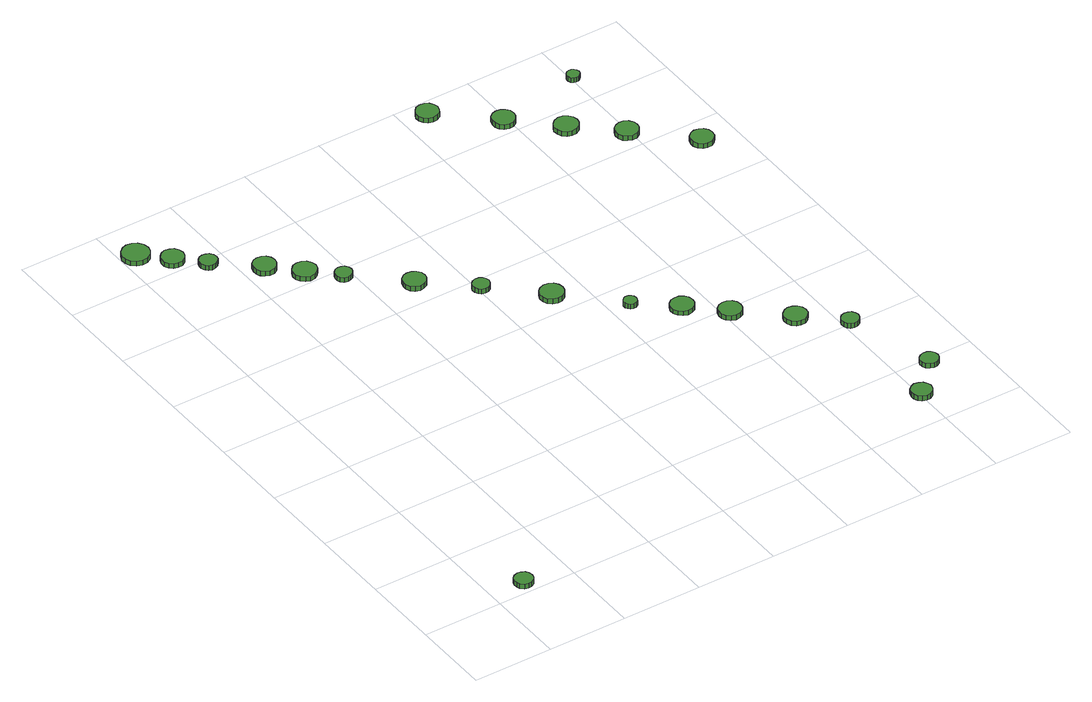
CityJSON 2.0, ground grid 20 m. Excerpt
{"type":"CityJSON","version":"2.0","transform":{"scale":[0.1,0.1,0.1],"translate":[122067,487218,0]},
"CityObjects":{
"tree1":{"type":"SolitaryVegetationObject","attributes":{"function":"something"},"geometry":[{"type":"MultiSurface","lod":"1","boundaries":[[[0,1,2,3,4,5,6,7,8,9,10,11,12,13,14]],[[15,16,17,18,19,20,21,22,23,24,25,26,27,28,29]],[[0,29,28,1]],[[1,28,27,2]],[[2,27,26,3]],[[3,26,25,4]],[[4,25,24,5]],[[5,24,23,6]],[[6,23,22,7]],[[7,22,21,8]],[[8,21,20,9]],[[9,20,19,10]],[[10,19,18,11]],[[11,18,17,12]],[[12,17,16,13]],[[13,16,15,14]],[[14,15,29,0]]]}]},
"tree2":{"type":"SolitaryVegetationObject","attributes":{"function":"something"},"geometry":[{"type":"MultiSurface","lod":"1","boundaries":[[[30,31,32,33,34,35,36,37,38,39,40,41,42,43,44]],[[45,46,47,48,49,50,51,52,53,54,55,56,57,58,59]],[[30,59,58,31]],[[31,58,57,32]],[[32,57,56,33]],[[33,56,55,34]],[[34,55,54,35]],[[35,54,53,36]],[[36,53,52,37]],[[37,52,51,38]],[[38,51,50,39]],[[39,50,49,40]],[[40,49,48,41]],[[41,48,47,42]],[[42,47,46,43]],[[43,46,45,44]],[[44,45,59,30]]]}]},
"tree3":{"type":"SolitaryVegetationObject","attributes":{"function":"something"},"geometry":[{"type":"MultiSurface","lod":"1","boundaries":[[[60,61,62,63,64,65,66,67,68,69,70,71,72,73,74]],[[75,76,77,78,79,80,81,82,83,84,85,86,87,88,89]],[[60,89,88,61]],[[61,88,87,62]],[[62,87,86,63]],[[63,86,85,64]],[[64,85,84,65]],[[65,84,83,66]],[[66,83,82,67]],[[67,82,81,68]],[[68,81,80,69]],[[69,80,79,70]],[[70,79,78,71]],[[71,78,77,72]],[[72,77,76,73]],[[73,76,75,74]],[[74,75,89,60]]]}]},
"tree4":{"type":"SolitaryVegetationObject","attributes":{"function":"something"},"geometry":[{"type":"MultiSurface","lod":"1","boundaries":[[[90,91,92,93,94,95,96,97,98,99,100,101,102,103,104]],[[105,106,107,108,109,110,111,112,113,114,115,116,117,118,119]],[[90,119,118,91]],[[91,118,117,92]],[[92,117,116,93]],[[93,116,115,94]],[[94,115,114,95]],[[95,114,113,96]],[[96,113,112,97]],[[97,112,111,98]],[[98,111,110,99]],[[99,110,109,100]],[[100,109,108,101]],[[101,108,107,102]],[[102,107,106,103]],[[103,106,105,104]],[[104,105,119,90]]]}]},
"tree5":{"type":"SolitaryVegetationObject","attributes":{"function":"something"},"geometry":[{"type":"MultiSurface","lod":"1","boundaries":[[[120,121,122,123,124,125,126,127,128,129,130,131,132,133,134]],[[135,136,137,138,139,140,141,142,143,144,145,146,147,148,149]],[[120,149,148,121]],[[121,148,147,122]],[[122,147,146,123]],[[123,146,145,124]],[[124,145,144,125]],[[125,144,143,126]],[[126,143,142,127]],[[127,142,141,128]],[[128,141,140,129]],[[129,140,139,130]],[[130,139,138,131]],[[131,138,137,132]],[[132,137,136,133]],[[133,136,135,134]],[[134,135,149,120]]]}]},
"tree6":{"type":"SolitaryVegetationObject","attributes":{"function":"something"},"geometry":[{"type":"MultiSurface","lod":"1","boundaries":[[[150,151,152,153,154,155,156,157,158,159,160,161,162,163,164]],[[165,166,167,168,169,170,171,172,173,174,175,176,177,178,179]],[[150,179,178,151]],[[151,178,177,152]],[[152,177,176,153]],[[153,176,175,154]],[[154,175,174,155]],[[155,174,173,156]],[[156,173,172,157]],[[157,172,171,158]],[[158,171,170,159]],[[159,170,169,160]],[[160,169,168,161]],[[161,168,167,162]],[[162,167,166,163]],[[163,166,165,164]],[[164,165,179,150]]]}]},
"tree7":{"type":"SolitaryVegetationObject","attributes":{"function":"something"},"geometry":[{"type":"MultiSurface","lod":"1","boundaries":[[[180,181,182,183,184,185,186,187,188,189,190,191,192,193,194]],[[195,196,197,198,199,200,201,202,203,204,205,206,207,208,209]],[[180,209,208,181]],[[181,208,207,182]],[[182,207,206,183]],[[183,206,205,184]],[[184,205,204,185]],[[185,204,203,186]],[[186,203,202,187]],[[187,202,201,188]],[[188,201,200,189]],[[189,200,199,190]],[[190,199,198,191]],[[191,198,197,192]],[[192,197,196,193]],[[193,196,195,194]],[[194,195,209,180]]]}]},
"tree8":{"type":"SolitaryVegetationObject","attributes":{"function":"something"},"geometry":[{"type":"MultiSurface","lod":"1","boundaries":[[[210,211,212,213,214,215,216,217,218,219,220,221,222,223,224]],[[225,226,227,228,229,230,231,232,233,234,235,236,237,238,239]],[[210,239,238,211]],[[211,238,237,212]],[[212,237,236,213]],[[213,236,235,214]],[[214,235,234,215]],[[215,234,233,216]],[[216,233,232,217]],[[217,232,231,218]],[[218,231,230,219]],[[219,230,229,220]],[[220,229,228,221]],[[221,228,227,222]],[[222,227,226,223]],[[223,226,225,224]],[[224,225,239,210]]]}]},
"tree9":{"type":"SolitaryVegetationObject","attributes":{"function":"something"},"geometry":[{"type":"MultiSurface","lod":"1","boundaries":[[[240,241,242,243,244,245,246,247,248,249,250,251,252,253,254]],[[255,256,257,258,259,260,261,262,263,264,265,266,267,268,269]],[[240,269,268,241]],[[241,268,267,242]],[[242,267,266,243]],[[243,266,265,244]],[[244,265,264,245]],[[245,264,263,246]],[[246,263,262,247]],[[247,262,261,248]],[[248,261,260,249]],[[249,260,259,250]],[[250,259,258,251]],[[251,258,257,252]],[[252,257,256,253]],[[253,256,255,254]],[[254,255,269,240]]]}]},
"tree10":{"type":"SolitaryVegetationObject","attributes":{"function":"something"},"geometry":[{"type":"MultiSurface","lod":"1","boundaries":[[[270,271,272,273,274,275,276,277,278,279,280,281,282,283,284]],[[285,286,287,288,289,290,291,292,293,294,295,296,297,298,299]],[[270,299,298,271]],[[271,298,297,272]],[[272,297,296,273]],[[273,296,295,274]],[[274,295,294,275]],[[275,294,293,276]],[[276,293,292,277]],[[277,292,291,278]],[[278,291,290,279]],[[279,290,289,280]],[[280,289,288,281]],[[281,288,287,282]],[[282,287,286,283]],[[283,286,285,284]],[[284,285,299,270]]]}]},
"tree11":{"type":"SolitaryVegetationObject","attributes":{"function":"something"},"geometry":[{"type":"MultiSurface","lod":"1","boundaries":[[[300,301,302,303,304,305,306,307,308,309,310,311,312,313,314]],[[315,316,317,318,319,320,321,322,323,324,325,326,327,328,329]],[[300,329,328,301]],[[301,328,327,302]],[[302,327,326,303]],[[303,326,325,304]],[[304,325,324,305]],[[305,324,323,306]],[[306,323,322,307]],[[307,322,321,308]],[[308,321,320,309]],[[309,320,319,310]],[[310,319,318,311]],[[311,318,317,312]],[[312,317,316,313]],[[313,316,315,314]],[[314,315,329,300]]]}]},
"tree12":{"type":"SolitaryVegetationObject","attributes":{"function":"something"},"geometry":[{"type":"MultiSurface","lod":"1","boundaries":[[[330,331,332,333,334,335,336,337,338,339,340,341,342,343,344]],[[345,346,347,348,349,350,351,352,353,354,355,356,357,358,359]],[[330,359,358,331]],[[331,358,357,332]],[[332,357,356,333]],[[333,356,355,334]],[[334,355,354,335]],[[335,354,353,336]],[[336,353,352,337]],[[337,352,351,338]],[[338,351,350,339]],[[339,350,349,340]],[[340,349,348,341]],[[341,348,347,342]],[[342,347,346,343]],[[343,346,345,344]],[[344,345,359,330]]]}]},
"tree13":{"type":"SolitaryVegetationObject","attributes":{"function":"something"},"geometry":[{"type":"MultiSurface","lod":"1","boundaries":[[[360,361,362,363,364,365,366,367,368,369,370,371,372,373,374]],[[375,376,377,378,379,380,381,382,383,384,385,386,387,388,389]],[[360,389,388,361]],[[361,388,387,362]],[[362,387,386,363]],[[363,386,385,364]],[[364,385,384,365]],[[365,384,383,366]],[[366,383,382,367]],[[367,382,381,368]],[[368,381,380,369]],[[369,380,379,370]],[[370,379,378,371]],[[371,378,377,372]],[[372,377,376,373]],[[373,376,375,374]],[[374,375,389,360]]]}]},
"tree14":{"type":"SolitaryVegetationObject","attributes":{"function":"something"},"geometry":[{"type":"MultiSurface","lod":"1","boundaries":[[[390,391,392,393,394,395,396,397,398,399,400,401,402,403,404]],[[405,406,407,408,409,410,411,412,413,414,415,416,417,418,419]],[[390,419,418,391]],[[391,418,417,392]],[[392,417,416,393]],[[393,416,415,394]],[[394,415,414,395]],[[395,414,413,396]],[[396,413,412,397]],[[397,412,411,398]],[[398,411,410,399]],[[399,410,409,400]],[[400,409,408,401]],[[401,408,407,402]],[[402,407,406,403]],[[403,406,405,404]],[[404,405,419,390]]]}]},
"tree15":{"type":"SolitaryVegetationObject","attributes":{"function":"something"},"geometry":[{"type":"MultiSurface","lod":"1","boundaries":[[[420,421,422,423,424,425,426,427,428,429,430,431,432,433,434]],[[435,436,437,438,439,440,441,442,443,444,445,446,447,448,449]],[[420,449,448,421]],[[421,448,447,422]],[[422,447,446,423]],[[423,446,445,424]],[[424,445,444,425]],[[425,444,443,426]],[[426,443,442,427]],[[427,442,441,428]],[[428,441,440,429]],[[429,440,439,430]],[[430,439,438,431]],[[431,438,437,432]],[[432,437,436,433]],[[433,436,435,434]],[[434,435,449,420]]]}]},
"tree16":{"type":"SolitaryVegetationObject","attributes":{"function":"something"},"geometry":[{"type":"MultiSurface","lod":"1","boundaries":[[[450,451,452,453,454,455,456,457,458,459,460,461,462,463,464]],[[465,466,467,468,469,470,471,472,473,474,475,476,477,478,479]],[[450,479,478,451]],[[451,478,477,452]],[[452,477,476,453]],[[453,476,475,454]],[[454,475,474,455]],[[455,474,473,456]],[[456,473,472,457]],[[457,472,471,458]],[[458,471,470,459]],[[459,470,469,460]],[[460,469,468,461]],[[461,468,467,462]],[[462,467,466,463]],[[463,466,465,464]],[[464,465,479,450]]]}]},
"tree17":{"type":"SolitaryVegetationObject","attributes":{"function":"something"},"geometry":[{"type":"MultiSurface","lod":"1","boundaries":[[[480,481,482,483,484,485,486,487,488,489,490,491,492,493,494]],[[495,496,497,498,499,500,501,502,503,504,505,506,507,508,509]],[[480,509,508,481]],[[481,508,507,482]],[[482,507,506,483]],[[483,506,505,484]],[[484,505,504,485]],[[485,504,503,486]],[[486,503,502,487]],[[487,502,501,488]],[[488,501,500,489]],[[489,500,499,490]],[[490,499,498,491]],[[491,498,497,492]],[[492,497,496,493]],[[493,496,495,494]],[[494,495,509,480]]]}]},
"tree18":{"type":"SolitaryVegetationObject","attributes":{"function":"something"},"geometry":[{"type":"MultiSurface","lod":"1","boundaries":[[[510,511,512,513,514,515,516,517,518,519,520,521,522,523,524]],[[525,526,527,528,529,530,531,532,533,534,535,536,537,538,539]],[[510,539,538,511]],[[511,538,537,512]],[[512,537,536,513]],[[513,536,535,514]],[[514,535,534,515]],[[515,534,533,516]],[[516,533,532,517]],[[517,532,531,518]],[[518,531,530,519]],[[519,530,529,520]],[[520,529,528,521]],[[521,528,527,522]],[[522,527,526,523]],[[523,526,525,524]],[[524,525,539,510]]]}]},
"tree19":{"type":"SolitaryVegetationObject","attributes":{"function":"something"},"geometry":[{"type":"MultiSurface","lod":"1","boundaries":[[[540,541,542,543,544,545,546,547,548,549,550,551,552,553,554]],[[555,556,557,558,559,560,561,562,563,564,565,566,567,568,569]],[[540,569,568,541]],[[541,568,567,542]],[[542,567,566,543]],[[543,566,565,544]],[[544,565,564,545]],[[545,564,563,546]],[[546,563,562,547]],[[547,562,561,548]],[[548,561,560,549]],[[549,560,559,550]],[[550,559,558,551]],[[551,558,557,552]],[[552,557,556,553]],[[553,556,555,554]],[[554,555,569,540]]]}]},
"tree20":{"type":"SolitaryVegetationObject","attributes":{"function":"something"},"geometry":[{"type":"MultiSurface","lod":"1","boundaries":[[[570,571,572,573,574,575,576,577,578,579,580,581,582,583,584]],[[585,586,587,588,589,590,591,592,593,594,595,596,597,598,599]],[[570,599,598,571]],[[571,598,597,572]],[[572,597,596,573]],[[573,596,595,574]],[[574,595,594,575]],[[575,594,593,576]],[[576,593,592,577]],[[577,592,591,578]],[[578,591,590,579]],[[579,590,589,580]],[[580,589,588,581]],[[581,588,587,582]],[[582,587,586,583]],[[583,586,585,584]],[[584,585,599,570]]]}]},
"tree21":{"type":"SolitaryVegetationObject","attributes":{"function":"something"},"geometry":[{"type":"MultiSurface","lod":"1","boundaries":[[[600,601,602,603,604,605,606,607,608,609,610,611,612,613,614]],[[615,616,617,618,619,620,621,622,623,624,625,626,627,628,629]],[[600,629,628,601]],[[601,628,627,602]],[[602,627,626,603]],[[603,626,625,604]],[[604,625,624,605]],[[605,624,623,606]],[[606,623,622,607]],[[607,622,621,608]],[[608,621,620,609]],[[609,620,619,610]],[[610,619,618,611]],[[611,618,617,612]],[[612,617,616,613]],[[613,616,615,614]],[[614,615,629,600]]]}]},
"tree22":{"type":"SolitaryVegetationObject","attributes":{"function":"something"},"geometry":[{"type":"MultiSurface","lod":"1","boundaries":[[[630,631,632,633,634,635,636,637,638,639,640,641,642,643,644]],[[645,646,647,648,649,650,651,652,653,654,655,656,657,658,659]],[[630,659,658,631]],[[631,658,657,632]],[[632,657,656,633]],[[633,656,655,634]],[[634,655,654,635]],[[635,654,653,636]],[[636,653,652,637]],[[637,652,651,638]],[[638,651,650,639]],[[639,650,649,640]],[[640,649,648,641]],[[641,648,647,642]],[[642,647,646,643]],[[643,646,645,644]],[[644,645,659,630]]]}]},
"tree23":{"type":"SolitaryVegetationObject","attributes":{"function":"something"},"geometry":[{"type":"MultiSurface","lod":"1","boundaries":[[[660,661,662,663,664,665,666,667,668,669,670,671,672,673,674]],[[675,676,677,678,679,680,681,682,683,684,685,686,687,688,689]],[[660,689,688,661]],[[661,688,687,662]],[[662,687,686,663]],[[663,686,685,664]],[[664,685,684,665]],[[665,684,683,666]],[[666,683,682,667]],[[667,682,681,668]],[[668,681,680,669]],[[669,680,679,670]],[[670,679,678,671]],[[671,678,677,672]],[[672,677,676,673]],[[673,676,675,674]],[[674,675,689,660]]]}]}
},
"vertices":[
[109,32,15],[107,42,15],[102,49,15],[93,54,15],[84,55,15],[75,52,15],[67,46,15],[64,37,15],[64,27,15],[67,19,15],[75,12,15],[84,9,15],[93,10,15],[102,15,15],[107,23,15],[107,23,2],[102,15,2],[93,10,2],[84,9,2],[75,12,2],[67,19,2],[64,27,2],[64,37,2],[67,46,2],[75,52,2],[84,55,2],[93,54,2],[102,49,2],[107,42,2],[109,32,2],
[67,1492,17],[64,1506,17],[56,1517,17],[44,1524,17],[30,1526,17],[17,1521,17],[6,1512,17],[0,1499,17],[0,1485,17],[6,1473,17],[17,1463,17],[30,1459,17],[44,1460,17],[56,1467,17],[64,1479,17],[64,1479,4],[56,1467,4],[44,1460,4],[30,1459,4],[17,1463,4],[6,1473,4],[0,1485,4],[0,1499,4],[6,1512,4],[17,1521,4],[30,1526,4],[44,1524,4],[56,1517,4],[64,1506,4],[67,1492,4],
[122,1435,16],[119,1446,16],[113,1456,16],[103,1461,16],[91,1463,16],[80,1459,16],[72,1451,16],[67,1441,16],[67,1429,16],[72,1419,16],[80,1411,16],[91,1408,16],[103,1409,16],[113,1415,16],[119,1424,16],[119,1424,3],[113,1415,3],[103,1409,3],[91,1408,3],[80,1411,3],[72,1419,3],[67,1429,3],[67,1441,3],[72,1451,3],[80,1459,3],[91,1463,3],[103,1461,3],[113,1456,3],[119,1446,3],[122,1435,3],
[175,1380,16],[173,1389,16],[167,1397,16],[159,1401,16],[150,1402,16],[141,1399,16],[135,1393,16],[131,1385,16],[131,1376,16],[135,1367,16],[141,1361,16],[150,1358,16],[159,1359,16],[167,1364,16],[173,1371,16],[173,1371,3],[167,1364,3],[159,1359,3],[150,1358,3],[141,1361,3],[135,1367,3],[131,1376,3],[131,1385,3],[135,1393,3],[141,1399,3],[150,1402,3],[159,1401,3],[167,1397,3],[173,1389,3],[175,1380,3],
[275,1296,17],[273,1308,17],[266,1317,17],[256,1323,17],[244,1324,17],[233,1321,17],[224,1313,17],[220,1302,17],[220,1290,17],[224,1280,17],[233,1272,17],[244,1268,17],[256,1269,17],[266,1275,17],[273,1285,17],[273,1285,4],[266,1275,4],[256,1269,4],[244,1268,4],[233,1272,4],[224,1280,4],[220,1290,4],[220,1302,4],[224,1313,4],[233,1321,4],[244,1324,4],[256,1323,4],[266,1317,4],[273,1308,4],[275,1296,4],
[341,1231,16],[338,1243,16],[331,1253,16],[321,1259,16],[308,1260,16],[297,1257,16],[288,1248,16],[283,1237,16],[283,1225,16],[288,1214,16],[297,1206,16],[308,1202,16],[321,1203,16],[331,1210,16],[338,1219,16],[338,1219,3],[331,1210,3],[321,1203,3],[308,1202,3],[297,1206,3],[288,1214,3],[283,1225,3],[283,1237,3],[288,1248,3],[297,1257,3],[308,1260,3],[321,1259,3],[331,1253,3],[338,1243,3],[341,1231,3],
[399,1175,15],[397,1184,15],[392,1191,15],[384,1195,15],[376,1196,15],[367,1193,15],[361,1187,15],[358,1179,15],[358,1171,15],[361,1163,15],[367,1157,15],[376,1155,15],[384,1155,15],[392,1160,15],[397,1167,15],[397,1167,2],[392,1160,2],[384,1155,2],[376,1155,2],[367,1157,2],[361,1163,2],[358,1171,2],[358,1179,2],[361,1187,2],[367,1193,2],[376,1196,2],[384,1195,2],[392,1191,2],[397,1184,2],[399,1175,2],
[522,1065,15],[520,1077,15],[513,1086,15],[503,1092,15],[491,1093,15],[480,1090,15],[471,1082,15],[467,1071,15],[467,1060,15],[471,1049,15],[480,1041,15],[491,1037,15],[503,1039,15],[513,1044,15],[520,1054,15],[520,1054,2],[513,1044,2],[503,1039,2],[491,1037,2],[480,1041,2],[471,1049,2],[467,1060,2],[467,1071,2],[471,1082,2],[480,1090,2],[491,1093,2],[503,1092,2],[513,1086,2],[520,1077,2],[522,1065,2],
[629,969,15],[627,978,15],[622,985,15],[615,989,15],[606,990,15],[597,987,15],[591,981,15],[587,973,15],[587,964,15],[591,956,15],[597,950,15],[606,948,15],[615,949,15],[622,953,15],[627,960,15],[627,960,2],[622,953,2],[615,949,2],[606,948,2],[597,950,2],[591,956,2],[587,964,2],[587,973,2],[591,981,2],[597,987,2],[606,990,2],[615,989,2],[622,985,2],[627,978,2],[629,969,2],
[752,858,14],[750,870,14],[743,880,14],[732,886,14],[720,887,14],[708,883,14],[699,875,14],[694,864,14],[694,852,14],[699,841,14],[708,833,14],[720,829,14],[732,830,14],[743,836,14],[750,846,14],[750,846,1],[743,836,1],[732,830,1],[720,829,1],[708,833,1],[699,841,1],[694,852,1],[694,864,1],[699,875,1],[708,883,1],[720,887,1],[732,886,1],[743,880,1],[750,870,1],[752,858,1],
[865,733,15],[864,739,15],[860,745,15],[854,748,15],[847,749,15],[841,747,15],[836,742,15],[833,736,15],[833,729,15],[836,723,15],[841,718,15],[847,716,15],[854,717,15],[860,720,15],[864,726,15],[864,726,2],[860,720,2],[854,717,2],[847,716,2],[841,718,2],[836,723,2],[833,729,2],[833,736,2],[836,742,2],[841,747,2],[847,749,2],[854,748,2],[860,745,2],[864,739,2],[865,733,2],
[965,656,15],[963,668,15],[956,677,15],[946,683,15],[934,684,15],[923,681,15],[914,673,15],[909,662,15],[909,650,15],[914,640,15],[923,632,15],[934,628,15],[946,630,15],[956,635,15],[963,645,15],[963,645,3],[956,635,3],[946,630,3],[934,628,3],[923,632,3],[914,640,3],[909,650,3],[909,662,3],[914,673,3],[923,681,3],[934,684,3],[946,683,3],[956,677,3],[963,668,3],[965,656,3],
[1044,582,15],[1042,594,15],[1035,603,15],[1025,609,15],[1013,610,15],[1002,607,15],[993,599,15],[989,588,15],[989,576,15],[993,566,15],[1002,558,15],[1013,554,15],[1025,556,15],[1035,561,15],[1042,571,15],[1042,571,2],[1035,561,2],[1025,556,2],[1013,554,2],[1002,558,2],[993,566,2],[989,576,2],[989,588,2],[993,599,2],[1002,607,2],[1013,610,2],[1025,609,2],[1035,603,2],[1042,594,2],[1044,582,2],
[1227,96,19],[1224,106,19],[1218,115,19],[1209,120,19],[1198,122,19],[1188,118,19],[1180,111,19],[1176,101,19],[1176,91,19],[1180,81,19],[1188,74,19],[1198,70,19],[1209,71,19],[1218,77,19],[1224,86,19],[1224,86,6],[1218,77,6],[1209,71,6],[1198,70,6],[1188,74,6],[1180,81,6],[1176,91,6],[1176,101,6],[1180,111,6],[1188,118,6],[1198,122,6],[1209,120,6],[1218,115,6],[1224,106,6],[1227,96,6],
[1153,484,16],[1151,495,16],[1144,505,16],[1134,510,16],[1122,512,16],[1111,508,16],[1102,500,16],[1098,490,16],[1098,478,16],[1102,467,16],[1111,459,16],[1122,456,16],[1134,457,16],[1144,463,16],[1151,472,16],[1151,472,3],[1144,463,3],[1134,457,3],[1122,456,3],[1111,459,3],[1102,467,3],[1098,478,3],[1098,490,3],[1102,500,3],[1111,508,3],[1122,512,3],[1134,510,3],[1144,505,3],[1151,495,3],[1153,484,3],
[889,1555,14],[886,1566,14],[880,1575,14],[870,1581,14],[858,1582,14],[847,1579,14],[839,1571,14],[834,1560,14],[834,1549,14],[839,1539,14],[847,1531,14],[858,1527,14],[870,1529,14],[880,1534,14],[886,1544,14],[886,1544,1],[880,1534,1],[870,1529,1],[858,1527,1],[847,1531,1],[839,1539,1],[834,1549,1],[834,1560,1],[839,1571,1],[847,1579,1],[858,1582,1],[870,1581,1],[880,1575,1],[886,1566,1],[889,1555,1],
[1301,180,20],[1300,189,20],[1294,197,20],[1286,201,20],[1277,202,20],[1268,199,20],[1261,193,20],[1257,185,20],[1257,175,20],[1261,167,20],[1268,161,20],[1277,158,20],[1286,159,20],[1294,163,20],[1300,171,20],[1300,171,7],[1294,163,7],[1286,159,7],[1277,158,7],[1268,161,7],[1261,167,7],[1257,175,7],[1257,185,7],[1261,193,7],[1268,199,7],[1277,202,7],[1286,201,7],[1294,197,7],[1300,189,7],[1301,180,7],
[1237,400,19],[1235,408,19],[1230,416,19],[1222,420,19],[1213,421,19],[1204,418,19],[1198,412,19],[1194,404,19],[1194,395,19],[1198,387,19],[1204,381,19],[1213,378,19],[1222,379,19],[1230,384,19],[1235,391,19],[1235,391,6],[1230,384,6],[1222,379,6],[1213,378,6],[1204,381,6],[1198,387,6],[1194,395,6],[1194,404,6],[1198,412,6],[1204,418,6],[1213,421,6],[1222,420,6],[1230,416,6],[1235,408,6],[1237,400,6],
[1015,1438,16],[1013,1450,16],[1006,1459,16],[996,1465,16],[984,1466,16],[973,1463,16],[964,1455,16],[960,1444,16],[960,1432,16],[964,1422,16],[973,1414,16],[984,1410,16],[996,1411,16],[1006,1417,16],[1013,1427,16],[1013,1427,3],[1006,1417,3],[996,1411,3],[984,1410,3],[973,1414,3],[964,1422,3],[960,1432,3],[960,1444,3],[964,1455,3],[973,1463,3],[984,1466,3],[996,1465,3],[1006,1459,3],[1013,1450,3],[1015,1438,3],
[1119,1341,15],[1117,1353,15],[1110,1362,15],[1099,1369,15],[1087,1370,15],[1075,1366,15],[1066,1358,15],[1061,1347,15],[1061,1335,15],[1066,1323,15],[1075,1315,15],[1087,1312,15],[1099,1313,15],[1110,1319,15],[1117,1329,15],[1117,1329,2],[1110,1319,2],[1099,1313,2],[1087,1312,2],[1075,1315,2],[1066,1323,2],[1061,1335,2],[1061,1347,2],[1066,1358,2],[1075,1366,2],[1087,1370,2],[1099,1369,2],[1110,1362,2],[1117,1353,2],[1119,1341,2],
[1220,1251,15],[1218,1262,15],[1211,1272,15],[1201,1278,15],[1189,1279,15],[1178,1275,15],[1169,1268,15],[1165,1257,15],[1165,1245,15],[1169,1234,15],[1178,1227,15],[1189,1223,15],[1201,1224,15],[1211,1230,15],[1218,1240,15],[1218,1240,2],[1211,1230,2],[1201,1224,2],[1189,1223,2],[1178,1227,2],[1169,1234,2],[1165,1245,2],[1165,1257,2],[1169,1268,2],[1178,1275,2],[1189,1279,2],[1201,1278,2],[1211,1272,2],[1218,1262,2],[1220,1251,2],
[1220,1481,16],[1218,1488,16],[1214,1493,16],[1209,1496,16],[1202,1497,16],[1196,1495,16],[1191,1490,16],[1189,1484,16],[1189,1478,16],[1191,1472,16],[1196,1468,16],[1202,1466,16],[1209,1466,16],[1214,1470,16],[1218,1475,16],[1218,1475,3],[1214,1470,3],[1209,1466,3],[1202,1466,3],[1196,1468,3],[1191,1472,3],[1189,1478,3],[1189,1484,3],[1191,1490,3],[1196,1495,3],[1202,1497,3],[1209,1496,3],[1214,1493,3],[1218,1488,3],[1220,1481,3],
[1344,1136,13],[1342,1147,13],[1335,1156,13],[1325,1162,13],[1313,1164,13],[1302,1160,13],[1293,1152,13],[1289,1141,13],[1289,1130,13],[1293,1119,13],[1302,1111,13],[1313,1108,13],[1325,1109,13],[1335,1115,13],[1342,1124,13],[1342,1124,0],[1335,1115,0],[1325,1109,0],[1313,1108,0],[1302,1111,0],[1293,1119,0],[1289,1130,0],[1289,1141,0],[1293,1152,0],[1302,1160,0],[1313,1164,0],[1325,1162,0],[1335,1156,0],[1342,1147,0],[1344,1136,0]
]}
